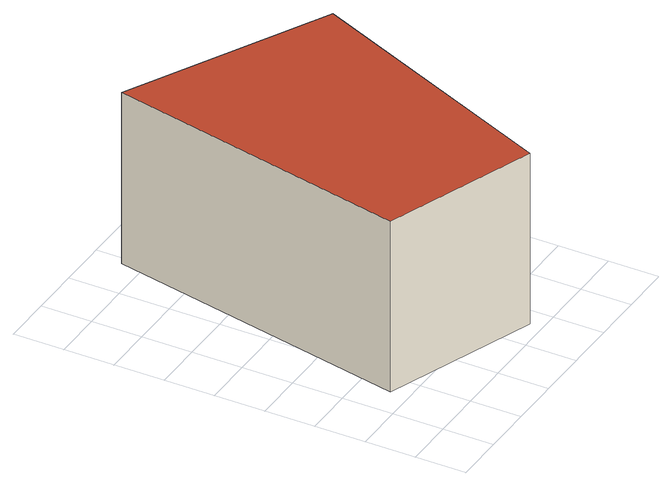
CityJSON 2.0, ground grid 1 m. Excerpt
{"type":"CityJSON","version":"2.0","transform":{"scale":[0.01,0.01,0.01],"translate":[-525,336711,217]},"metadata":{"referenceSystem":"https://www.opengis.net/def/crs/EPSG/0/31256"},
"CityObjects":{
"building1":{"type":"Building","attributes":{"description":"This is a single-part building","name":"GroundSurface","_part_number":"0","_geometry_name":"surfaceMember","area":"22.222","tile_name":"098073","soilThermalConductivity_200m_label":"durchschnittliche konduktive Wärmeleitfähigkeit (1.8-1.99 W/m/K)","soilThermalConductivity_200m_class":"2","soilThermalConductivity_200m":"1.850032","soilThermalConductivity_100m_label":"durchschnittliche konduktive Wärmeleitfähigkeit (1.8-1.99 W/m/K)","soilThermalConductivity_100m_class":"2","soilThermalConductivity_100m":"1.912865","soilThermalConductivity_30m_label":"durchschnittliche konduktive Wärmeleitfähigkeit (1.8-1.99 W/m/K)","soilThermalConductivity_30m_class":"2","soilThermalConductivity_30m":"1.946477","soilThermalConductivity_10m_label":"durchschnittliche konduktive Wärmeleitfähigkeit (1.8-1.99 W/m/K)","soilThermalConductivity_10m_class":"2","soilThermalConductivity_10m":"1.922954","roofHeight":"220.68","nrg_epc_primaryEnergyDemandClass_s1":"N/A","nrg_epc_primaryEnergyDemandClass":"N/A","nrg_epc_heatingDemandClass_s1":"N/A","nrg_epc_heatingDemandClass":"N/A","nrg_epc_co2EmissionsClass_s1":"N/A","nrg_epc_co2EmissionsClass":"N/A","lowestRaingutterHeight":"220.68","lod2Volume":"79.687","lod1Volume":"66.776","heatPumpAuthorisation":"Bewilligungspflicht","groundwaterThermalPotential_label":"1 kW bis < 5 kW","groundwaterThermalPotential_info":"Betrieb von Kleinanlagen nach Prüfung der lokalen Verhältnisse möglich.","groundwaterThermalPotential_class":"2","groundHeight":"217.68","footprintHeight":"217.475","footprintArea":"22.22","district":"12","block":"12081001","bezug":"029646","function":"Building","roofType":"Flachdach"},"geometry":[{"type":"Solid","lod":"2","boundaries":[[[[0,1,2,3]],[[4,5,6,7]],[[4,1,0,5]],[[5,0,3,6]],[[6,3,2,7]],[[7,2,1,4]]]],"semantics":{"surfaces":[{"type":"GroundSurface"},{"type":"RoofSurface","description":"This is a roof surface","ridgeHeight":"221.06","raingutterHeight":"221.06","inclination":"90.0","azimuth":"-1.0","area":"22.222"},{"type":"WallSurface"}],"values":[[0,1,2,2,2,2]]}}]}
},
"vertices":[
[362,26,47],[58,137,47],[186,742,47],[580,538,47],[58,137,406],[362,26,406],[580,538,406],[186,742,406]
]}
